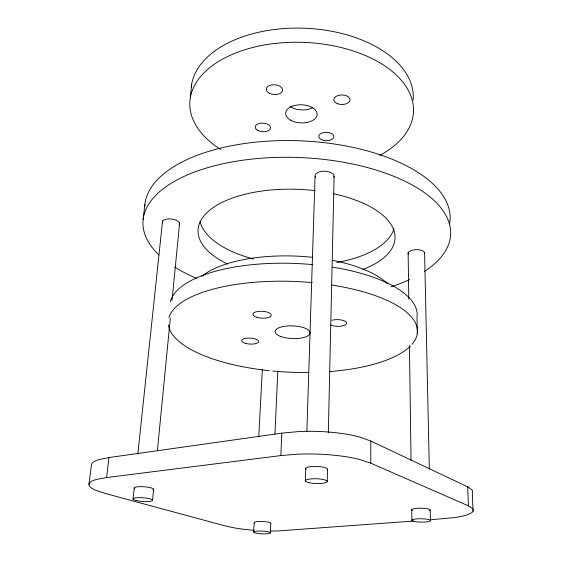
<?xml version="1.0" encoding="UTF-8"?>
<svg xmlns="http://www.w3.org/2000/svg" width="562" height="562" viewBox="0 0 562 562"><rect width="100%" height="100%" fill="white"/><g stroke="black" fill="none" stroke-linecap="round" stroke-linejoin="round"><path stroke-width="0.84" d="M430.134 519.801L454.419 517.595A52.013 9.912 0.8 0 0 472.719 508.652L468.399 505.828L370.758 463.179L370.836 441.044L359.982 437.145A60.556 15.181 1.9 0 0 298.043 431.623L281.808 433.162L108.986 457.538L99.003 459.604A54.254 11.844 4.1 0 0 91.395 465.132L88.958 484.514M327.232 481.416L327.505 469.193M328.32 432.817L334.102 176.278M305.292 480.946L305.686 468.75M306.873 431.518L315.057 176.426M254.235 530.275A46.541 8.142 2.5 0 1 233.897 527.816L224.842 525.828L105.347 493.478L96.2 490.443A54.718 10.938 4 0 1 96.573 479.428L106.611 477.552L280.845 455.578L281.808 433.162M270.371 532.839A8.36 1.384 2.5 0 0 257.902 531.09A8.36 1.384 2.5 0 0 257.775 533.486A8.36 1.384 2.5 0 0 270.371 532.839L270.807 523.327M274.937 433.913L277.846 370.906M253.666 532.123L254.172 522.618M258.752 436.702L262.342 369.325M152.562 500.089L153.63 489.179M157.381 450.738L170.335 318.022M172.035 300.558L179.622 222.847M190.307 97.753L191.607 84.483M133.039 499.189L134.255 487.774M137.816 454.201L162.566 220.831M143.127 219.489L144.877 204.371M106.611 477.552L108.986 457.538M280.845 455.578L297.228 454.215A61.132 14.043 1.9 0 1 359.792 459.533L370.758 463.179M413.527 521.058L278.057 530.949A46.541 8.142 2.5 0 1 270.252 530.971M370.836 441.044L467.668 486.832L471.968 489.874A51.592 10.741 0.7 0 1 472.298 492.712L473.042 511.272M467.668 486.832L468.399 505.828M424.584 252.802L429.326 469.052M430.232 510.303L430.464 520.784A9.343 1.686 0.9 0 1 415.592 521.712A9.343 1.686 0.9 0 1 417.496 518.845A9.343 1.686 0.9 0 1 430.464 520.784M417.292 333.709L416.997 317.305A123.788 47.046 2.3 0 0 332.69 267.168M408.131 252.429L408.785 298.956M409.438 345.475L411.047 460.475M411.742 509.664L411.883 520.138M412.508 510.577A9.301 1.77 0.8 0 1 420.798 508.196A9.301 1.77 0.8 0 1 429.635 510.739M254.467 523.004A8.325 1.454 2.5 0 1 262.496 521.501A8.325 1.454 2.5 0 1 270.505 523.693M306.22 469.411A10.931 2.508 1.9 0 1 316.062 466.425A10.931 2.508 1.9 0 1 327.239 469.839M134.803 488.814A9.786 1.953 4 0 1 144.202 486.769A9.786 1.953 4 0 1 152.773 490.113M162.516 222.917A8.655 3.934 6.3 0 1 171.642 219.018A8.655 3.934 6.3 0 1 179.074 224.962M408.293 254.186A8.275 3.604 -1.3 0 1 415.747 249.676A8.275 3.604 -1.3 0 1 424.633 253.329M315.493 177.437A9.533 4.903 1.3 0 1 324.253 171.206A9.533 4.903 1.3 0 1 333.842 177.416M144.729 206.092A152.829 72.217 2.3 0 1 306.262 141.111A152.829 72.217 2.3 0 1 449.558 223.978M158.948 254.986A153.967 70.517 2.3 0 1 205.741 168.242A153.967 70.517 2.3 0 1 403.326 180.472A153.967 70.517 2.3 0 1 424.479 271.432M409.628 279.56A153.967 70.517 2.3 0 1 390.976 286.796M196.784 278.457A153.967 70.517 2.3 0 1 174.649 267.041M394.025 228.593A97.872 45.951 2.3 0 1 336.8 262.51M253.61 259.047A97.872 45.951 2.3 0 1 200.03 221.653M333.526 193.735A98.589 44.862 2.3 0 1 362.567 269.584M227.659 264.063A98.589 44.862 2.3 0 1 209.303 210.539A98.589 44.862 2.3 0 1 315.345 190.701M220.648 149.436A111.936 64.651 2.3 0 1 224.182 58.258A111.936 64.651 2.3 0 1 382.062 64.166A111.936 64.651 2.3 0 1 379.75 155.393M191.27 87.061A111.164 65.628 2.3 0 1 308.292 28.409A111.164 65.628 2.3 0 1 413.147 100.085M312.753 107.637A15.652 9.189 2.3 0 1 290.168 106.499M331.917 320.263A9.041 3.358 1.2 0 1 344.632 320.986A9.041 3.358 1.2 0 1 343.319 325.686A9.041 3.358 1.2 0 1 330.604 324.962M331.418 284.976A124.743 45.424 2.3 0 1 412.023 344.309M410.337 346.122A124.743 45.424 2.3 0 1 329.248 371.601M308.566 372.501A124.743 45.424 2.3 0 1 272.767 371.025M269.289 370.674A124.743 45.424 2.3 0 1 168.361 325.054M168.909 317.593A124.743 45.424 2.3 0 1 312.247 282.63M170.321 301.815A123.788 47.046 2.3 0 1 312.816 264.632M201.603 276.469A101.567 40.099 2.3 0 1 312.465 257.319M332.374 260.297A101.567 40.099 2.3 0 1 387.232 283.403M308.791 482.667A10.987 2.389 1.9 0 0 326.965 482.027A10.987 2.389 1.9 0 0 313.006 478.768A10.987 2.389 1.9 0 0 308.791 482.667M136.524 500.644A9.835 1.862 3.9 0 0 152.464 500.566A9.835 1.862 3.9 0 0 139.397 497.651A9.835 1.862 3.9 0 0 136.524 500.644M321.696 139.755A7.594 4.201 1.2 0 0 333.877 137.177A7.594 4.201 1.2 0 0 323.487 132.576A7.594 4.201 1.2 0 0 321.696 139.755M257.881 130.461A7.685 4.292 4 0 0 270.42 128.6A7.685 4.292 4 0 0 260.339 123.261A7.685 4.292 4 0 0 257.881 130.461M269.465 93.306A8.191 4.882 3.7 0 0 282.546 90.594A8.191 4.882 3.7 0 0 271.277 84.981A8.191 4.882 3.7 0 0 269.465 93.306M337.755 103.808A8.1 4.763 0.3 0 0 350.035 99.853A8.1 4.763 0.3 0 0 338.015 95.554A8.1 4.763 0.3 0 0 337.755 103.808M290.723 120.226A15.757 9.048 2.3 0 0 316.75 116.236A15.757 9.048 2.3 0 0 296.666 105.08A15.757 9.048 2.3 0 0 290.723 120.226M280.838 336.512A17.541 6.344 2.3 0 0 309.739 334.158A17.541 6.344 2.3 0 0 287.245 325.988A17.541 6.344 2.3 0 0 280.838 336.512M245.643 343.417A8.528 2.993 3.2 0 0 258.646 341.619A8.528 2.993 3.2 0 0 246.114 338.261A8.528 2.993 3.2 0 0 245.643 343.417M257.178 317.404A9.161 3.456 3.1 0 0 271.235 315.289A9.161 3.456 3.1 0 0 257.881 311.453A9.161 3.456 3.1 0 0 257.178 317.404"/></g></svg>
